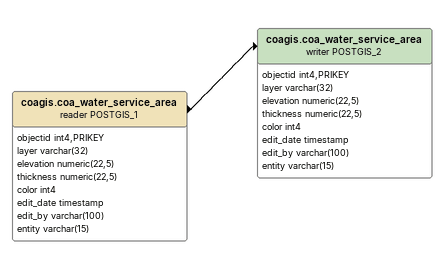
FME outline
coagis.coa_water_service_area (reader POSTGIS_1)
    attributes: objectid int4,PRIKEY, layer varchar(32), elevation numeric(22,5), thickness numeric(22,5), color int4, edit_date timestamp, edit_by varchar(100), entity varchar(15)
    -> coagis.coa_water_service_area (writer POSTGIS_2)
coagis.coa_water_service_area (writer POSTGIS_2)
    attributes: objectid int4,PRIKEY, layer varchar(32), elevation numeric(22,5), thickness numeric(22,5), color int4, edit_date timestamp, edit_by varchar(100), entity varchar(15)
